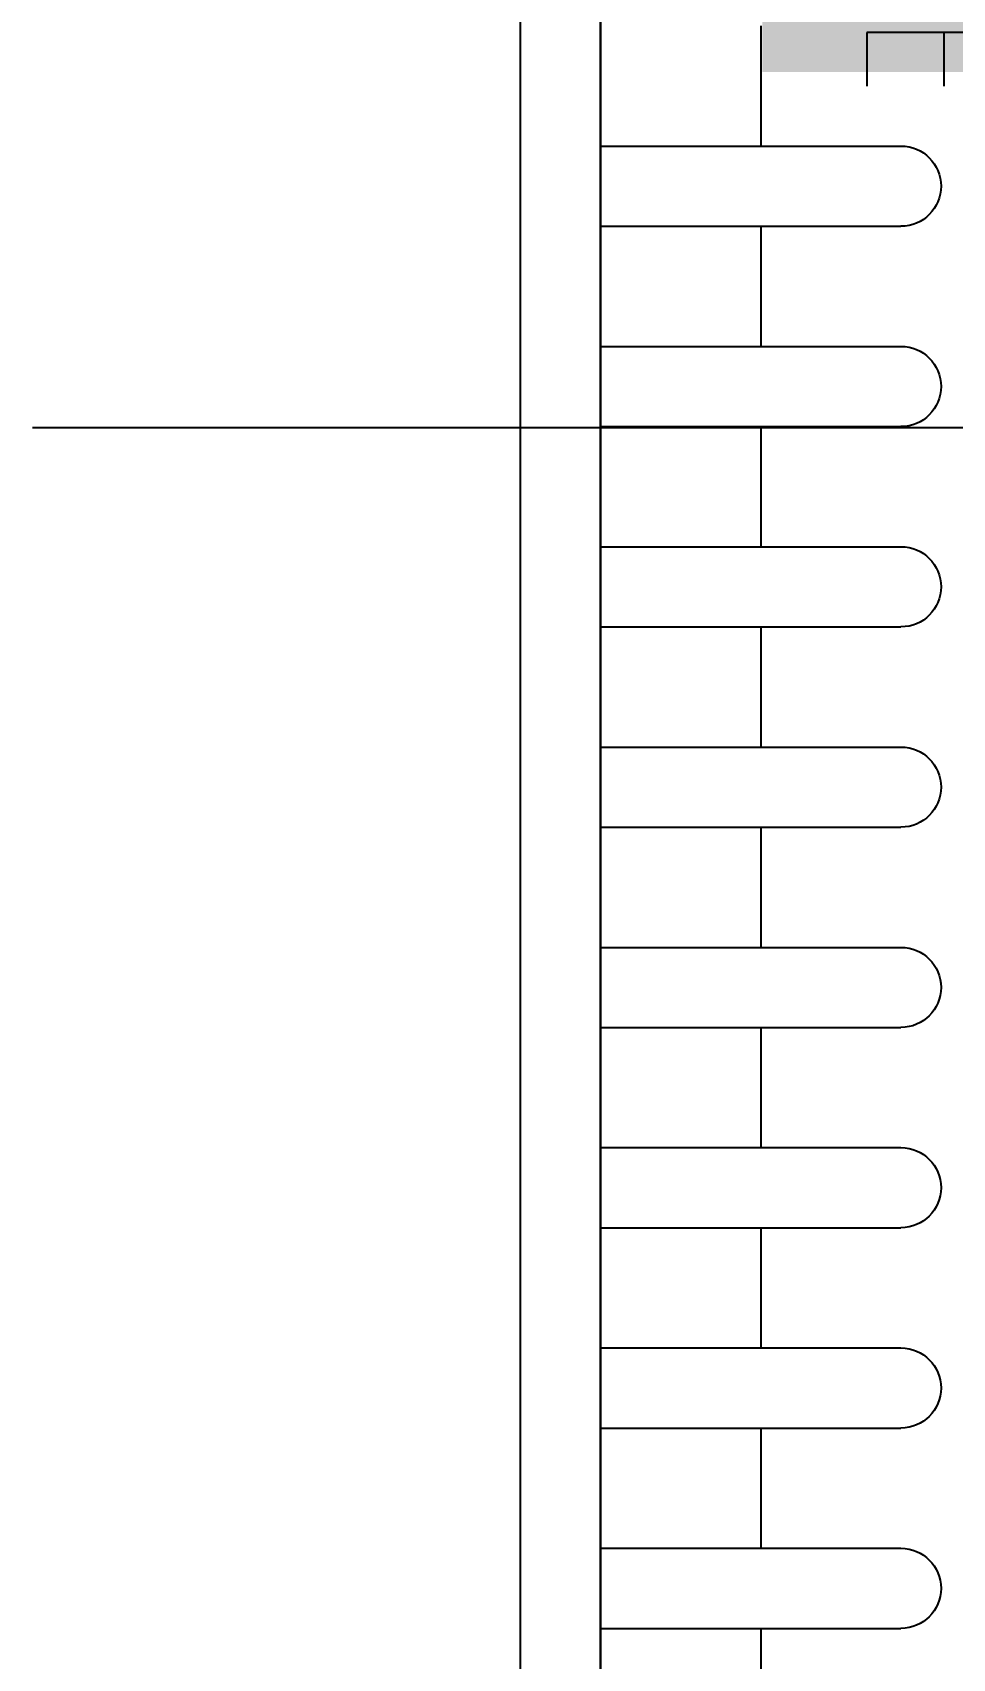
# Model space of a CAD drawing. Header units: inches. Extents: x 21 to 38546, y 13 to 15001.
# Drawn here: x 4360.4 to 4371.88, y 1493.15 to 1513.45 of the extents above; entities that cross this region are included whole.
import ezdxf
from ezdxf.enums import TextEntityAlignment as Align

# ---------------------------------------------------------------- set-up
doc = ezdxf.new("R2010")
doc.units = ezdxf.units.IN
doc.header["$MEASUREMENT"] = 0
doc.layers.add('RAST-IST-RADYATÖR-DİNAMİK BLOK', color=83, linetype='Continuous')
doc.layers.add('Z_MİM_-KM-AREA-IDEN', color=8, linetype='Continuous', lineweight=25)
doc.styles.add('Arial_4', font='arial.ttf', dxfattribs={"height": 10})

# ---------------------------------------------------------------- blocks, each defined once
blk = doc.blocks.new('*U121')
blk.add_line((0, 0), (192.449, 0))
at = {"color": 7, "style": 'Arial_4', "width": 0.7}
for tag, p in [('00', (33.429, 13.107)), ('K', (8.571, 13.107)), ('MAHALADI', (72.415, 12.353))]:
    blk.add_attdef(tag, text='', height=17.333, dxfattribs=at).set_placement(p, align=Align.MIDDLE_LEFT)
blk.add_attdef('27.00', text='', height=13.333, dxfattribs=at).set_placement((133.252, -11.288), align=Align.MIDDLE_RIGHT)
blk = doc.blocks.new('IS_RADYATOR-PLAN-40')
at = {"layer": 'RAST-IST-RADYATÖR-DİNAMİK BLOK', "color": 7}
for p, q in [((3.25, 11.5), (3.25, 7.75)), ((4.25, 11.5), (4.25, 7.75)), ((5.75, 11.5), (5.75, 7.75)), ((6.75, 11.5), (6.75, 7.75)), ((8.25, 11.5), (8.25, 7.75)), ((9.25, 11.5), (9.25, 7.75)), ((10.75, 11.5), (10.75, 7.75)), ((11.75, 11.5), (11.75, 7.75)), ((13.25, 11.5), (13.25, 7.75)), ((14.25, 11.5), (14.25, 7.75)), ((15.75, 11.5), (15.75, 7.75)), ((16.75, 11.5), (16.75, 7.75)), ((18.25, 11.5), (18.25, 7.75)), ((19.25, 11.5), (19.25, 7.75)), ((2.5, 9.5), (3.25, 9.5)), ((4.25, 9.5), (5, 9.5)), ((5, 9.5), (5.75, 9.5)), ((6.75, 9.5), (7.5, 9.5)), ((7.5, 9.5), (8.25, 9.5)), ((9.25, 9.5), (10, 9.5)), ((10, 9.5), (10.75, 9.5)), ((11.75, 9.5), (12.5, 9.5)), ((12.5, 9.5), (13.25, 9.5)), ((14.25, 9.5), (15, 9.5)), ((15, 9.5), (15.75, 9.5)), ((16.75, 9.5), (17.5, 9.5)), ((17.5, 9.5), (18.25, 9.5)), ((19.25, 9.5), (20, 9.5))]:
    blk.add_line(p, q, dxfattribs=at)
at = {"layer": 'RAST-IST-RADYATÖR-DİNAMİK BLOK'}
for p, q in [((-0.668, 7.214), (-0.668, 8.178)), ((-0.668, 8.178), (0, 8.178)), ((-0.668, 5.286), (-0.668, 7.214)), ((-0.668, 7.214), (0, 7.214))]:
    blk.add_line(p, q, dxfattribs=at)
for points in [[(0, 0), (40, 0), (40, 12.5), (0, 12.5)], [(2.5, 11.5), (37.5, 11.5), (37.5, 1), (2.5, 1)]]:
    blk.add_lwpolyline(points, dxfattribs=at)
at = {"layer": 'RAST-IST-RADYATÖR-DİNAMİK BLOK', "color": 7}
for centre in [(3.75, 7.75), (6.25, 7.75), (8.75, 7.75), (11.25, 7.75), (13.75, 7.75), (16.25, 7.75), (18.75, 7.75)]:
    blk.add_arc(centre, 0.5, 180, 0, dxfattribs=at)
blk = doc.blocks.new('IS_RADYATOR-PLAN-50')
at = {"layer": 'RAST-IST-RADYATÖR-DİNAMİK BLOK', "color": 7}
for p, q in [((3.25, 11.5), (3.25, 7.75)), ((4.25, 11.5), (4.25, 7.75)), ((5.75, 11.5), (5.75, 7.75)), ((6.75, 11.5), (6.75, 7.75)), ((8.25, 11.5), (8.25, 7.75)), ((9.25, 11.5), (9.25, 7.75)), ((10.75, 11.5), (10.75, 7.75)), ((11.75, 11.5), (11.75, 7.75)), ((13.25, 11.5), (13.25, 7.75)), ((14.25, 11.5), (14.25, 7.75)), ((15.75, 11.5), (15.75, 7.75)), ((16.75, 11.5), (16.75, 7.75)), ((18.25, 11.5), (18.25, 7.75)), ((19.25, 11.5), (19.25, 7.75)), ((2.5, 9.5), (3.25, 9.5)), ((4.25, 9.5), (5, 9.5)), ((5, 9.5), (5.75, 9.5)), ((6.75, 9.5), (7.5, 9.5)), ((7.5, 9.5), (8.25, 9.5)), ((9.25, 9.5), (10, 9.5)), ((10, 9.5), (10.75, 9.5)), ((11.75, 9.5), (12.5, 9.5)), ((12.5, 9.5), (13.25, 9.5)), ((14.25, 9.5), (15, 9.5)), ((15, 9.5), (15.75, 9.5)), ((16.75, 9.5), (17.5, 9.5)), ((17.5, 9.5), (18.25, 9.5)), ((19.25, 9.5), (20, 9.5))]:
    blk.add_line(p, q, dxfattribs=at)
at = {"layer": 'RAST-IST-RADYATÖR-DİNAMİK BLOK'}
for p, q in [((-0.668, 7.214), (-0.668, 8.178)), ((-0.668, 8.178), (0, 8.178)), ((-0.668, 5.286), (-0.668, 7.214)), ((-0.668, 7.214), (0, 7.214))]:
    blk.add_line(p, q, dxfattribs=at)
for points in [[(0, 0), (50, 0), (50, 12.5), (0, 12.5)], [(2.5, 11.5), (47.5, 11.5), (47.5, 1), (2.5, 1)]]:
    blk.add_lwpolyline(points, dxfattribs=at)
at = {"layer": 'RAST-IST-RADYATÖR-DİNAMİK BLOK', "color": 7}
for centre in [(3.75, 7.75), (6.25, 7.75), (8.75, 7.75), (11.25, 7.75), (13.75, 7.75), (16.25, 7.75), (18.75, 7.75)]:
    blk.add_arc(centre, 0.5, 180, 0, dxfattribs=at)
blk = doc.blocks.new('IS_RADYATOR-PLAN-60')
at = {"layer": 'RAST-IST-RADYATÖR-DİNAMİK BLOK', "color": 7}
for p, q in [((3.25, 11.5), (3.25, 7.75)), ((4.25, 11.5), (4.25, 7.75)), ((5.75, 11.5), (5.75, 7.75)), ((6.75, 11.5), (6.75, 7.75)), ((8.25, 11.5), (8.25, 7.75)), ((9.25, 11.5), (9.25, 7.75)), ((10.75, 11.5), (10.75, 7.75)), ((11.75, 11.5), (11.75, 7.75)), ((13.25, 11.5), (13.25, 7.75)), ((14.25, 11.5), (14.25, 7.75)), ((15.75, 11.5), (15.75, 7.75)), ((16.75, 11.5), (16.75, 7.75)), ((18.25, 11.5), (18.25, 7.75)), ((19.25, 11.5), (19.25, 7.75)), ((2.5, 9.5), (3.25, 9.5)), ((4.25, 9.5), (5, 9.5)), ((5, 9.5), (5.75, 9.5)), ((6.75, 9.5), (7.5, 9.5)), ((7.5, 9.5), (8.25, 9.5)), ((9.25, 9.5), (10, 9.5)), ((10, 9.5), (10.75, 9.5)), ((11.75, 9.5), (12.5, 9.5)), ((12.5, 9.5), (13.25, 9.5)), ((14.25, 9.5), (15, 9.5)), ((15, 9.5), (15.75, 9.5)), ((16.75, 9.5), (17.5, 9.5)), ((17.5, 9.5), (18.25, 9.5)), ((19.25, 9.5), (20, 9.5))]:
    blk.add_line(p, q, dxfattribs=at)
at = {"layer": 'RAST-IST-RADYATÖR-DİNAMİK BLOK'}
for p, q in [((-0.668, 7.214), (-0.668, 8.178)), ((-0.668, 8.178), (0, 8.178)), ((-0.668, 5.286), (-0.668, 7.214)), ((-0.668, 7.214), (0, 7.214))]:
    blk.add_line(p, q, dxfattribs=at)
for points in [[(0, 0), (60, 0), (60, 12.5), (0, 12.5)], [(2.5, 11.5), (57.5, 11.5), (57.5, 1), (2.5, 1)]]:
    blk.add_lwpolyline(points, dxfattribs=at)
at = {"layer": 'RAST-IST-RADYATÖR-DİNAMİK BLOK', "color": 7}
for centre in [(3.75, 7.75), (6.25, 7.75), (8.75, 7.75), (11.25, 7.75), (13.75, 7.75), (16.25, 7.75), (18.75, 7.75)]:
    blk.add_arc(centre, 0.5, 180, 0, dxfattribs=at)
blk = doc.blocks.new('IS_RADYATOR-PLAN-70')
at = {"layer": 'RAST-IST-RADYATÖR-DİNAMİK BLOK', "color": 7}
for p, q in [((3.25, 11.5), (3.25, 7.75)), ((4.25, 11.5), (4.25, 7.75)), ((5.75, 11.5), (5.75, 7.75)), ((6.75, 11.5), (6.75, 7.75)), ((8.25, 11.5), (8.25, 7.75)), ((9.25, 11.5), (9.25, 7.75)), ((10.75, 11.5), (10.75, 7.75)), ((11.75, 11.5), (11.75, 7.75)), ((13.25, 11.5), (13.25, 7.75)), ((14.25, 11.5), (14.25, 7.75)), ((15.75, 11.5), (15.75, 7.75)), ((16.75, 11.5), (16.75, 7.75)), ((18.25, 11.5), (18.25, 7.75)), ((19.25, 11.5), (19.25, 7.75)), ((2.5, 9.5), (3.25, 9.5)), ((4.25, 9.5), (5, 9.5)), ((5, 9.5), (5.75, 9.5)), ((6.75, 9.5), (7.5, 9.5)), ((7.5, 9.5), (8.25, 9.5)), ((9.25, 9.5), (10, 9.5)), ((10, 9.5), (10.75, 9.5)), ((11.75, 9.5), (12.5, 9.5)), ((12.5, 9.5), (13.25, 9.5)), ((14.25, 9.5), (15, 9.5)), ((15, 9.5), (15.75, 9.5)), ((16.75, 9.5), (17.5, 9.5)), ((17.5, 9.5), (18.25, 9.5)), ((19.25, 9.5), (20, 9.5))]:
    blk.add_line(p, q, dxfattribs=at)
at = {"layer": 'RAST-IST-RADYATÖR-DİNAMİK BLOK'}
for p, q in [((-0.668, 7.214), (-0.668, 8.178)), ((-0.668, 8.178), (0, 8.178)), ((-0.668, 5.286), (-0.668, 7.214)), ((-0.668, 7.214), (0, 7.214))]:
    blk.add_line(p, q, dxfattribs=at)
for points in [[(0, 0), (70, 0), (70, 12.5), (0, 12.5)], [(2.5, 11.5), (67.5, 11.5), (67.5, 1), (2.5, 1)]]:
    blk.add_lwpolyline(points, dxfattribs=at)
at = {"layer": 'RAST-IST-RADYATÖR-DİNAMİK BLOK', "color": 7}
for centre in [(3.75, 7.75), (6.25, 7.75), (8.75, 7.75), (11.25, 7.75), (13.75, 7.75), (16.25, 7.75), (18.75, 7.75)]:
    blk.add_arc(centre, 0.5, 180, 0, dxfattribs=at)
blk = doc.blocks.new('IS_RADYATOR-PLAN-80')
at = {"layer": 'RAST-IST-RADYATÖR-DİNAMİK BLOK', "color": 7}
for p, q in [((3.25, 11.5), (3.25, 7.75)), ((4.25, 11.5), (4.25, 7.75)), ((5.75, 11.5), (5.75, 7.75)), ((6.75, 11.5), (6.75, 7.75)), ((8.25, 11.5), (8.25, 7.75)), ((9.25, 11.5), (9.25, 7.75)), ((10.75, 11.5), (10.75, 7.75)), ((11.75, 11.5), (11.75, 7.75)), ((13.25, 11.5), (13.25, 7.75)), ((14.25, 11.5), (14.25, 7.75)), ((15.75, 11.5), (15.75, 7.75)), ((16.75, 11.5), (16.75, 7.75)), ((18.25, 11.5), (18.25, 7.75)), ((19.25, 11.5), (19.25, 7.75)), ((2.5, 9.5), (3.25, 9.5)), ((4.25, 9.5), (5, 9.5)), ((5, 9.5), (5.75, 9.5)), ((6.75, 9.5), (7.5, 9.5)), ((7.5, 9.5), (8.25, 9.5)), ((9.25, 9.5), (10, 9.5)), ((10, 9.5), (10.75, 9.5)), ((11.75, 9.5), (12.5, 9.5)), ((12.5, 9.5), (13.25, 9.5)), ((14.25, 9.5), (15, 9.5)), ((15, 9.5), (15.75, 9.5)), ((16.75, 9.5), (17.5, 9.5)), ((17.5, 9.5), (18.25, 9.5)), ((19.25, 9.5), (20, 9.5))]:
    blk.add_line(p, q, dxfattribs=at)
at = {"layer": 'RAST-IST-RADYATÖR-DİNAMİK BLOK'}
for p, q in [((-0.668, 7.214), (-0.668, 8.178)), ((-0.668, 8.178), (0, 8.178)), ((-0.668, 5.286), (-0.668, 7.214)), ((-0.668, 7.214), (0, 7.214))]:
    blk.add_line(p, q, dxfattribs=at)
for points in [[(0, 0), (80, 0), (80, 12.5), (0, 12.5)], [(2.5, 11.5), (77.5, 11.5), (77.5, 1), (2.5, 1)]]:
    blk.add_lwpolyline(points, dxfattribs=at)
at = {"layer": 'RAST-IST-RADYATÖR-DİNAMİK BLOK', "color": 7}
for centre in [(3.75, 7.75), (6.25, 7.75), (8.75, 7.75), (11.25, 7.75), (13.75, 7.75), (16.25, 7.75), (18.75, 7.75)]:
    blk.add_arc(centre, 0.5, 180, 0, dxfattribs=at)
blk = doc.blocks.new('IS_RADYATOR-PLAN-90')
at = {"layer": 'RAST-IST-RADYATÖR-DİNAMİK BLOK', "color": 7}
for p, q in [((3.25, 11.5), (3.25, 7.75)), ((4.25, 11.5), (4.25, 7.75)), ((5.75, 11.5), (5.75, 7.75)), ((6.75, 11.5), (6.75, 7.75)), ((8.25, 11.5), (8.25, 7.75)), ((9.25, 11.5), (9.25, 7.75)), ((10.75, 11.5), (10.75, 7.75)), ((11.75, 11.5), (11.75, 7.75)), ((13.25, 11.5), (13.25, 7.75)), ((14.25, 11.5), (14.25, 7.75)), ((15.75, 11.5), (15.75, 7.75)), ((16.75, 11.5), (16.75, 7.75)), ((18.25, 11.5), (18.25, 7.75)), ((19.25, 11.5), (19.25, 7.75)), ((2.5, 9.5), (3.25, 9.5)), ((4.25, 9.5), (5, 9.5)), ((5, 9.5), (5.75, 9.5)), ((6.75, 9.5), (7.5, 9.5)), ((7.5, 9.5), (8.25, 9.5)), ((9.25, 9.5), (10, 9.5)), ((10, 9.5), (10.75, 9.5)), ((11.75, 9.5), (12.5, 9.5)), ((12.5, 9.5), (13.25, 9.5)), ((14.25, 9.5), (15, 9.5)), ((15, 9.5), (15.75, 9.5)), ((16.75, 9.5), (17.5, 9.5)), ((17.5, 9.5), (18.25, 9.5)), ((19.25, 9.5), (20, 9.5))]:
    blk.add_line(p, q, dxfattribs=at)
at = {"layer": 'RAST-IST-RADYATÖR-DİNAMİK BLOK'}
for p, q in [((-0.668, 7.214), (-0.668, 8.178)), ((-0.668, 8.178), (0, 8.178)), ((-0.668, 5.286), (-0.668, 7.214)), ((-0.668, 7.214), (0, 7.214))]:
    blk.add_line(p, q, dxfattribs=at)
for points in [[(0, 0), (90, 0), (90, 12.5), (0, 12.5)], [(2.5, 11.5), (87.5, 11.5), (87.5, 1), (2.5, 1)]]:
    blk.add_lwpolyline(points, dxfattribs=at)
at = {"layer": 'RAST-IST-RADYATÖR-DİNAMİK BLOK', "color": 7}
for centre in [(3.75, 7.75), (6.25, 7.75), (8.75, 7.75), (11.25, 7.75), (13.75, 7.75), (16.25, 7.75), (18.75, 7.75)]:
    blk.add_arc(centre, 0.5, 180, 0, dxfattribs=at)
blk = doc.blocks.new('IS_RADYATOR-PLAN-100')
at = {"layer": 'RAST-IST-RADYATÖR-DİNAMİK BLOK', "color": 7}
for p, q in [((3.25, 11.5), (3.25, 7.75)), ((4.25, 11.5), (4.25, 7.75)), ((5.75, 11.5), (5.75, 7.75)), ((6.75, 11.5), (6.75, 7.75)), ((8.25, 11.5), (8.25, 7.75)), ((9.25, 11.5), (9.25, 7.75)), ((10.75, 11.5), (10.75, 7.75)), ((11.75, 11.5), (11.75, 7.75)), ((13.25, 11.5), (13.25, 7.75)), ((14.25, 11.5), (14.25, 7.75)), ((15.75, 11.5), (15.75, 7.75)), ((16.75, 11.5), (16.75, 7.75)), ((18.25, 11.5), (18.25, 7.75)), ((19.25, 11.5), (19.25, 7.75)), ((2.5, 9.5), (3.25, 9.5)), ((4.25, 9.5), (5, 9.5)), ((5, 9.5), (5.75, 9.5)), ((6.75, 9.5), (7.5, 9.5)), ((7.5, 9.5), (8.25, 9.5)), ((9.25, 9.5), (10, 9.5)), ((10, 9.5), (10.75, 9.5)), ((11.75, 9.5), (12.5, 9.5)), ((12.5, 9.5), (13.25, 9.5)), ((14.25, 9.5), (15, 9.5)), ((15, 9.5), (15.75, 9.5)), ((16.75, 9.5), (17.5, 9.5)), ((17.5, 9.5), (18.25, 9.5)), ((19.25, 9.5), (20, 9.5))]:
    blk.add_line(p, q, dxfattribs=at)
at = {"layer": 'RAST-IST-RADYATÖR-DİNAMİK BLOK'}
for p, q in [((-0.668, 7.214), (-0.668, 8.178)), ((-0.668, 8.178), (0, 8.178)), ((-0.668, 5.286), (-0.668, 7.214)), ((-0.668, 7.214), (0, 7.214))]:
    blk.add_line(p, q, dxfattribs=at)
for points in [[(0, 0), (100, 0), (100, 12.5), (0, 12.5)], [(2.5, 11.5), (97.5, 11.5), (97.5, 1), (2.5, 1)]]:
    blk.add_lwpolyline(points, dxfattribs=at)
at = {"layer": 'RAST-IST-RADYATÖR-DİNAMİK BLOK', "color": 7}
for centre in [(3.75, 7.75), (6.25, 7.75), (8.75, 7.75), (11.25, 7.75), (13.75, 7.75), (16.25, 7.75), (18.75, 7.75)]:
    blk.add_arc(centre, 0.5, 180, 0, dxfattribs=at)
blk = doc.blocks.new('IS_RADYATOR-PLAN-110')
at = {"layer": 'RAST-IST-RADYATÖR-DİNAMİK BLOK', "color": 7}
for p, q in [((3.25, 11.5), (3.25, 7.75)), ((4.25, 11.5), (4.25, 7.75)), ((5.75, 11.5), (5.75, 7.75)), ((6.75, 11.5), (6.75, 7.75)), ((8.25, 11.5), (8.25, 7.75)), ((9.25, 11.5), (9.25, 7.75)), ((10.75, 11.5), (10.75, 7.75)), ((11.75, 11.5), (11.75, 7.75)), ((13.25, 11.5), (13.25, 7.75)), ((14.25, 11.5), (14.25, 7.75)), ((15.75, 11.5), (15.75, 7.75)), ((16.75, 11.5), (16.75, 7.75)), ((18.25, 11.5), (18.25, 7.75)), ((19.25, 11.5), (19.25, 7.75)), ((2.5, 9.5), (3.25, 9.5)), ((4.25, 9.5), (5, 9.5)), ((5, 9.5), (5.75, 9.5)), ((6.75, 9.5), (7.5, 9.5)), ((7.5, 9.5), (8.25, 9.5)), ((9.25, 9.5), (10, 9.5)), ((10, 9.5), (10.75, 9.5)), ((11.75, 9.5), (12.5, 9.5)), ((12.5, 9.5), (13.25, 9.5)), ((14.25, 9.5), (15, 9.5)), ((15, 9.5), (15.75, 9.5)), ((16.75, 9.5), (17.5, 9.5)), ((17.5, 9.5), (18.25, 9.5)), ((19.25, 9.5), (20, 9.5))]:
    blk.add_line(p, q, dxfattribs=at)
at = {"layer": 'RAST-IST-RADYATÖR-DİNAMİK BLOK'}
for p, q in [((-0.668, 7.214), (-0.668, 8.178)), ((-0.668, 8.178), (0, 8.178)), ((-0.668, 5.286), (-0.668, 7.214)), ((-0.668, 7.214), (0, 7.214))]:
    blk.add_line(p, q, dxfattribs=at)
for points in [[(0, 0), (110, 0), (110, 12.5), (0, 12.5)], [(2.5, 11.5), (107.5, 11.5), (107.5, 1), (2.5, 1)]]:
    blk.add_lwpolyline(points, dxfattribs=at)
at = {"layer": 'RAST-IST-RADYATÖR-DİNAMİK BLOK', "color": 7}
for centre in [(3.75, 7.75), (6.25, 7.75), (8.75, 7.75), (11.25, 7.75), (13.75, 7.75), (16.25, 7.75), (18.75, 7.75)]:
    blk.add_arc(centre, 0.5, 180, 0, dxfattribs=at)
blk = doc.blocks.new('IS_RADYATOR-PLAN-120')
at = {"layer": 'RAST-IST-RADYATÖR-DİNAMİK BLOK', "color": 7}
for p, q in [((3.25, 11.5), (3.25, 7.75)), ((4.25, 11.5), (4.25, 7.75)), ((5.75, 11.5), (5.75, 7.75)), ((6.75, 11.5), (6.75, 7.75)), ((8.25, 11.5), (8.25, 7.75)), ((9.25, 11.5), (9.25, 7.75)), ((10.75, 11.5), (10.75, 7.75)), ((11.75, 11.5), (11.75, 7.75)), ((13.25, 11.5), (13.25, 7.75)), ((14.25, 11.5), (14.25, 7.75)), ((15.75, 11.5), (15.75, 7.75)), ((16.75, 11.5), (16.75, 7.75)), ((18.25, 11.5), (18.25, 7.75)), ((19.25, 11.5), (19.25, 7.75)), ((2.5, 9.5), (3.25, 9.5)), ((4.25, 9.5), (5, 9.5)), ((5, 9.5), (5.75, 9.5)), ((6.75, 9.5), (7.5, 9.5)), ((7.5, 9.5), (8.25, 9.5)), ((9.25, 9.5), (10, 9.5)), ((10, 9.5), (10.75, 9.5)), ((11.75, 9.5), (12.5, 9.5)), ((12.5, 9.5), (13.25, 9.5)), ((14.25, 9.5), (15, 9.5)), ((15, 9.5), (15.75, 9.5)), ((16.75, 9.5), (17.5, 9.5)), ((17.5, 9.5), (18.25, 9.5)), ((19.25, 9.5), (20, 9.5))]:
    blk.add_line(p, q, dxfattribs=at)
at = {"layer": 'RAST-IST-RADYATÖR-DİNAMİK BLOK'}
for p, q in [((-0.668, 7.214), (-0.668, 8.178)), ((-0.668, 8.178), (0, 8.178)), ((-0.668, 5.286), (-0.668, 7.214)), ((-0.668, 7.214), (0, 7.214))]:
    blk.add_line(p, q, dxfattribs=at)
for points in [[(0, 0), (120, 0), (120, 12.5), (0, 12.5)], [(2.5, 11.5), (117.5, 11.5), (117.5, 1), (2.5, 1)]]:
    blk.add_lwpolyline(points, dxfattribs=at)
at = {"layer": 'RAST-IST-RADYATÖR-DİNAMİK BLOK', "color": 7}
for centre in [(3.75, 7.75), (6.25, 7.75), (8.75, 7.75), (11.25, 7.75), (13.75, 7.75), (16.25, 7.75), (18.75, 7.75)]:
    blk.add_arc(centre, 0.5, 180, 0, dxfattribs=at)
blk = doc.blocks.new('IS_RADYATOR-PLAN-130')
at = {"layer": 'RAST-IST-RADYATÖR-DİNAMİK BLOK', "color": 7}
for p, q in [((3.25, 11.5), (3.25, 7.75)), ((4.25, 11.5), (4.25, 7.75)), ((5.75, 11.5), (5.75, 7.75)), ((6.75, 11.5), (6.75, 7.75)), ((8.25, 11.5), (8.25, 7.75)), ((9.25, 11.5), (9.25, 7.75)), ((10.75, 11.5), (10.75, 7.75)), ((11.75, 11.5), (11.75, 7.75)), ((13.25, 11.5), (13.25, 7.75)), ((14.25, 11.5), (14.25, 7.75)), ((15.75, 11.5), (15.75, 7.75)), ((16.75, 11.5), (16.75, 7.75)), ((18.25, 11.5), (18.25, 7.75)), ((19.25, 11.5), (19.25, 7.75)), ((2.5, 9.5), (3.25, 9.5)), ((4.25, 9.5), (5, 9.5)), ((5, 9.5), (5.75, 9.5)), ((6.75, 9.5), (7.5, 9.5)), ((7.5, 9.5), (8.25, 9.5)), ((9.25, 9.5), (10, 9.5)), ((10, 9.5), (10.75, 9.5)), ((11.75, 9.5), (12.5, 9.5)), ((12.5, 9.5), (13.25, 9.5)), ((14.25, 9.5), (15, 9.5)), ((15, 9.5), (15.75, 9.5)), ((16.75, 9.5), (17.5, 9.5)), ((17.5, 9.5), (18.25, 9.5)), ((19.25, 9.5), (20, 9.5))]:
    blk.add_line(p, q, dxfattribs=at)
at = {"layer": 'RAST-IST-RADYATÖR-DİNAMİK BLOK'}
for p, q in [((-0.668, 7.214), (-0.668, 8.178)), ((-0.668, 8.178), (0, 8.178)), ((-0.668, 5.286), (-0.668, 7.214)), ((-0.668, 7.214), (0, 7.214))]:
    blk.add_line(p, q, dxfattribs=at)
for points in [[(0, 0), (130, 0), (130, 12.5), (0, 12.5)], [(2.5, 11.5), (127.5, 11.5), (127.5, 1), (2.5, 1)]]:
    blk.add_lwpolyline(points, dxfattribs=at)
at = {"layer": 'RAST-IST-RADYATÖR-DİNAMİK BLOK', "color": 7}
for centre in [(3.75, 7.75), (6.25, 7.75), (8.75, 7.75), (11.25, 7.75), (13.75, 7.75), (16.25, 7.75), (18.75, 7.75)]:
    blk.add_arc(centre, 0.5, 180, 0, dxfattribs=at)
blk = doc.blocks.new('IS_RADYATOR-PLAN-140')
at = {"layer": 'RAST-IST-RADYATÖR-DİNAMİK BLOK', "color": 7}
for p, q in [((3.25, 11.5), (3.25, 7.75)), ((4.25, 11.5), (4.25, 7.75)), ((5.75, 11.5), (5.75, 7.75)), ((6.75, 11.5), (6.75, 7.75)), ((8.25, 11.5), (8.25, 7.75)), ((9.25, 11.5), (9.25, 7.75)), ((10.75, 11.5), (10.75, 7.75)), ((11.75, 11.5), (11.75, 7.75)), ((13.25, 11.5), (13.25, 7.75)), ((14.25, 11.5), (14.25, 7.75)), ((15.75, 11.5), (15.75, 7.75)), ((16.75, 11.5), (16.75, 7.75)), ((18.25, 11.5), (18.25, 7.75)), ((19.25, 11.5), (19.25, 7.75)), ((2.5, 9.5), (3.25, 9.5)), ((4.25, 9.5), (5, 9.5)), ((5, 9.5), (5.75, 9.5)), ((6.75, 9.5), (7.5, 9.5)), ((7.5, 9.5), (8.25, 9.5)), ((9.25, 9.5), (10, 9.5)), ((10, 9.5), (10.75, 9.5)), ((11.75, 9.5), (12.5, 9.5)), ((12.5, 9.5), (13.25, 9.5)), ((14.25, 9.5), (15, 9.5)), ((15, 9.5), (15.75, 9.5)), ((16.75, 9.5), (17.5, 9.5)), ((17.5, 9.5), (18.25, 9.5)), ((19.25, 9.5), (20, 9.5))]:
    blk.add_line(p, q, dxfattribs=at)
at = {"layer": 'RAST-IST-RADYATÖR-DİNAMİK BLOK'}
for p, q in [((-0.668, 7.214), (-0.668, 8.178)), ((-0.668, 8.178), (0, 8.178)), ((-0.668, 5.286), (-0.668, 7.214)), ((-0.668, 7.214), (0, 7.214))]:
    blk.add_line(p, q, dxfattribs=at)
for points in [[(0, 0), (140, 0), (140, 12.5), (0, 12.5)], [(2.5, 11.5), (137.5, 11.5), (137.5, 1), (2.5, 1)]]:
    blk.add_lwpolyline(points, dxfattribs=at)
at = {"layer": 'RAST-IST-RADYATÖR-DİNAMİK BLOK', "color": 7}
for centre in [(3.75, 7.75), (6.25, 7.75), (8.75, 7.75), (11.25, 7.75), (13.75, 7.75), (16.25, 7.75), (18.75, 7.75)]:
    blk.add_arc(centre, 0.5, 180, 0, dxfattribs=at)
blk = doc.blocks.new('IS_RADYATOR-PLAN-150')
at = {"layer": 'RAST-IST-RADYATÖR-DİNAMİK BLOK', "color": 7}
for p, q in [((0.75, 11.5), (0.75, 7.75)), ((1.75, 11.5), (1.75, 7.75)), ((3.25, 11.5), (3.25, 7.75)), ((4.25, 11.5), (4.25, 7.75)), ((5.75, 11.5), (5.75, 7.75)), ((6.75, 11.5), (6.75, 7.75)), ((8.25, 11.5), (8.25, 7.75)), ((9.25, 11.5), (9.25, 7.75)), ((10.75, 11.5), (10.75, 7.75)), ((11.75, 11.5), (11.75, 7.75)), ((13.25, 11.5), (13.25, 7.75)), ((14.25, 11.5), (14.25, 7.75)), ((15.75, 11.5), (15.75, 7.75)), ((16.75, 11.5), (16.75, 7.75)), ((18.25, 11.5), (18.25, 7.75)), ((19.25, 11.5), (19.25, 7.75)), ((-0.75, 9.5), (0, 9.5)), ((0, 9.5), (0.75, 9.5)), ((1.75, 9.5), (2.5, 9.5)), ((2.5, 9.5), (3.25, 9.5)), ((4.25, 9.5), (5, 9.5)), ((5, 9.5), (5.75, 9.5)), ((6.75, 9.5), (7.5, 9.5)), ((7.5, 9.5), (8.25, 9.5)), ((9.25, 9.5), (10, 9.5)), ((10, 9.5), (10.75, 9.5)), ((11.75, 9.5), (12.5, 9.5)), ((12.5, 9.5), (13.25, 9.5)), ((14.25, 9.5), (15, 9.5)), ((15, 9.5), (15.75, 9.5)), ((16.75, 9.5), (17.5, 9.5)), ((17.5, 9.5), (18.25, 9.5)), ((19.25, 9.5), (20, 9.5))]:
    blk.add_line(p, q, dxfattribs=at)
at = {"layer": 'RAST-IST-RADYATÖR-DİNAMİK BLOK'}
for points in [[(-5, 0), (145, 0), (145, 12.5), (-5, 12.5)], [(-2.5, 11.5), (142.5, 11.5), (142.5, 1), (-2.5, 1)]]:
    blk.add_lwpolyline(points, dxfattribs=at)
at = {"layer": 'RAST-IST-RADYATÖR-DİNAMİK BLOK', "color": 7}
for centre in [(1.25, 7.75), (3.75, 7.75), (6.25, 7.75), (8.75, 7.75), (11.25, 7.75), (13.75, 7.75), (16.25, 7.75), (18.75, 7.75)]:
    blk.add_arc(centre, 0.5, 180, 0, dxfattribs=at)
blk = doc.blocks.new('IS_RADYATOR-PLAN-160')
at = {"layer": 'RAST-IST-RADYATÖR-DİNAMİK BLOK', "color": 7}
for p, q in [((0.75, 11.5), (0.75, 7.75)), ((1.75, 11.5), (1.75, 7.75)), ((3.25, 11.5), (3.25, 7.75)), ((4.25, 11.5), (4.25, 7.75)), ((5.75, 11.5), (5.75, 7.75)), ((6.75, 11.5), (6.75, 7.75)), ((8.25, 11.5), (8.25, 7.75)), ((9.25, 11.5), (9.25, 7.75)), ((10.75, 11.5), (10.75, 7.75)), ((11.75, 11.5), (11.75, 7.75)), ((13.25, 11.5), (13.25, 7.75)), ((14.25, 11.5), (14.25, 7.75)), ((15.75, 11.5), (15.75, 7.75)), ((16.75, 11.5), (16.75, 7.75)), ((18.25, 11.5), (18.25, 7.75)), ((19.25, 11.5), (19.25, 7.75)), ((-0.75, 9.5), (0, 9.5)), ((0, 9.5), (0.75, 9.5)), ((1.75, 9.5), (2.5, 9.5)), ((2.5, 9.5), (3.25, 9.5)), ((4.25, 9.5), (5, 9.5)), ((5, 9.5), (5.75, 9.5)), ((6.75, 9.5), (7.5, 9.5)), ((7.5, 9.5), (8.25, 9.5)), ((9.25, 9.5), (10, 9.5)), ((10, 9.5), (10.75, 9.5)), ((11.75, 9.5), (12.5, 9.5)), ((12.5, 9.5), (13.25, 9.5)), ((14.25, 9.5), (15, 9.5)), ((15, 9.5), (15.75, 9.5)), ((16.75, 9.5), (17.5, 9.5)), ((17.5, 9.5), (18.25, 9.5)), ((19.25, 9.5), (20, 9.5))]:
    blk.add_line(p, q, dxfattribs=at)
at = {"layer": 'RAST-IST-RADYATÖR-DİNAMİK BLOK'}
for points in [[(-5, 0), (155, 0), (155, 12.5), (-5, 12.5)], [(-2.5, 11.5), (152.5, 11.5), (152.5, 1), (-2.5, 1)]]:
    blk.add_lwpolyline(points, dxfattribs=at)
at = {"layer": 'RAST-IST-RADYATÖR-DİNAMİK BLOK', "color": 7}
for centre in [(1.25, 7.75), (3.75, 7.75), (6.25, 7.75), (8.75, 7.75), (11.25, 7.75), (13.75, 7.75), (16.25, 7.75), (18.75, 7.75)]:
    blk.add_arc(centre, 0.5, 180, 0, dxfattribs=at)
blk = doc.blocks.new('IS_RADYATOR-PLAN-170')
at = {"layer": 'RAST-IST-RADYATÖR-DİNAMİK BLOK', "color": 7}
for p, q in [((0.75, 11.5), (0.75, 7.75)), ((1.75, 11.5), (1.75, 7.75)), ((3.25, 11.5), (3.25, 7.75)), ((4.25, 11.5), (4.25, 7.75)), ((5.75, 11.5), (5.75, 7.75)), ((6.75, 11.5), (6.75, 7.75)), ((8.25, 11.5), (8.25, 7.75)), ((9.25, 11.5), (9.25, 7.75)), ((10.75, 11.5), (10.75, 7.75)), ((11.75, 11.5), (11.75, 7.75)), ((13.25, 11.5), (13.25, 7.75)), ((14.25, 11.5), (14.25, 7.75)), ((15.75, 11.5), (15.75, 7.75)), ((16.75, 11.5), (16.75, 7.75)), ((18.25, 11.5), (18.25, 7.75)), ((19.25, 11.5), (19.25, 7.75)), ((-0.75, 9.5), (0, 9.5)), ((0, 9.5), (0.75, 9.5)), ((1.75, 9.5), (2.5, 9.5)), ((2.5, 9.5), (3.25, 9.5)), ((4.25, 9.5), (5, 9.5)), ((5, 9.5), (5.75, 9.5)), ((6.75, 9.5), (7.5, 9.5)), ((7.5, 9.5), (8.25, 9.5)), ((9.25, 9.5), (10, 9.5)), ((10, 9.5), (10.75, 9.5)), ((11.75, 9.5), (12.5, 9.5)), ((12.5, 9.5), (13.25, 9.5)), ((14.25, 9.5), (15, 9.5)), ((15, 9.5), (15.75, 9.5)), ((16.75, 9.5), (17.5, 9.5)), ((17.5, 9.5), (18.25, 9.5)), ((19.25, 9.5), (20, 9.5))]:
    blk.add_line(p, q, dxfattribs=at)
at = {"layer": 'RAST-IST-RADYATÖR-DİNAMİK BLOK'}
for points in [[(-5, 0), (165, 0), (165, 12.5), (-5, 12.5)], [(-2.5, 11.5), (162.5, 11.5), (162.5, 1), (-2.5, 1)]]:
    blk.add_lwpolyline(points, dxfattribs=at)
at = {"layer": 'RAST-IST-RADYATÖR-DİNAMİK BLOK', "color": 7}
for centre in [(1.25, 7.75), (3.75, 7.75), (6.25, 7.75), (8.75, 7.75), (11.25, 7.75), (13.75, 7.75), (16.25, 7.75), (18.75, 7.75)]:
    blk.add_arc(centre, 0.5, 180, 0, dxfattribs=at)
blk = doc.blocks.new('IS_RADYATOR-PLAN-180')
at = {"layer": 'RAST-IST-RADYATÖR-DİNAMİK BLOK', "color": 7}
for p, q in [((0.75, 11.5), (0.75, 7.75)), ((1.75, 11.5), (1.75, 7.75)), ((3.25, 11.5), (3.25, 7.75)), ((4.25, 11.5), (4.25, 7.75)), ((5.75, 11.5), (5.75, 7.75)), ((6.75, 11.5), (6.75, 7.75)), ((8.25, 11.5), (8.25, 7.75)), ((9.25, 11.5), (9.25, 7.75)), ((10.75, 11.5), (10.75, 7.75)), ((11.75, 11.5), (11.75, 7.75)), ((13.25, 11.5), (13.25, 7.75)), ((14.25, 11.5), (14.25, 7.75)), ((15.75, 11.5), (15.75, 7.75)), ((16.75, 11.5), (16.75, 7.75)), ((18.25, 11.5), (18.25, 7.75)), ((19.25, 11.5), (19.25, 7.75)), ((-0.75, 9.5), (0, 9.5)), ((0, 9.5), (0.75, 9.5)), ((1.75, 9.5), (2.5, 9.5)), ((2.5, 9.5), (3.25, 9.5)), ((4.25, 9.5), (5, 9.5)), ((5, 9.5), (5.75, 9.5)), ((6.75, 9.5), (7.5, 9.5)), ((7.5, 9.5), (8.25, 9.5)), ((9.25, 9.5), (10, 9.5)), ((10, 9.5), (10.75, 9.5)), ((11.75, 9.5), (12.5, 9.5)), ((12.5, 9.5), (13.25, 9.5)), ((14.25, 9.5), (15, 9.5)), ((15, 9.5), (15.75, 9.5)), ((16.75, 9.5), (17.5, 9.5)), ((17.5, 9.5), (18.25, 9.5)), ((19.25, 9.5), (20, 9.5))]:
    blk.add_line(p, q, dxfattribs=at)
at = {"layer": 'RAST-IST-RADYATÖR-DİNAMİK BLOK'}
for points in [[(-5, 0), (175, 0), (175, 12.5), (-5, 12.5)], [(-2.5, 11.5), (172.5, 11.5), (172.5, 1), (-2.5, 1)]]:
    blk.add_lwpolyline(points, dxfattribs=at)
at = {"layer": 'RAST-IST-RADYATÖR-DİNAMİK BLOK', "color": 7}
for centre in [(1.25, 7.75), (3.75, 7.75), (6.25, 7.75), (8.75, 7.75), (11.25, 7.75), (13.75, 7.75), (16.25, 7.75), (18.75, 7.75)]:
    blk.add_arc(centre, 0.5, 180, 0, dxfattribs=at)
blk = doc.blocks.new('IS_RADYATOR-PLAN-190')
at = {"layer": 'RAST-IST-RADYATÖR-DİNAMİK BLOK', "color": 7}
for p, q in [((0.75, 11.5), (0.75, 7.75)), ((1.75, 11.5), (1.75, 7.75)), ((3.25, 11.5), (3.25, 7.75)), ((4.25, 11.5), (4.25, 7.75)), ((5.75, 11.5), (5.75, 7.75)), ((6.75, 11.5), (6.75, 7.75)), ((8.25, 11.5), (8.25, 7.75)), ((9.25, 11.5), (9.25, 7.75)), ((10.75, 11.5), (10.75, 7.75)), ((11.75, 11.5), (11.75, 7.75)), ((13.25, 11.5), (13.25, 7.75)), ((14.25, 11.5), (14.25, 7.75)), ((15.75, 11.5), (15.75, 7.75)), ((16.75, 11.5), (16.75, 7.75)), ((18.25, 11.5), (18.25, 7.75)), ((19.25, 11.5), (19.25, 7.75)), ((-0.75, 9.5), (0, 9.5)), ((0, 9.5), (0.75, 9.5)), ((1.75, 9.5), (2.5, 9.5)), ((2.5, 9.5), (3.25, 9.5)), ((4.25, 9.5), (5, 9.5)), ((5, 9.5), (5.75, 9.5)), ((6.75, 9.5), (7.5, 9.5)), ((7.5, 9.5), (8.25, 9.5)), ((9.25, 9.5), (10, 9.5)), ((10, 9.5), (10.75, 9.5)), ((11.75, 9.5), (12.5, 9.5)), ((12.5, 9.5), (13.25, 9.5)), ((14.25, 9.5), (15, 9.5)), ((15, 9.5), (15.75, 9.5)), ((16.75, 9.5), (17.5, 9.5)), ((17.5, 9.5), (18.25, 9.5)), ((19.25, 9.5), (20, 9.5))]:
    blk.add_line(p, q, dxfattribs=at)
at = {"layer": 'RAST-IST-RADYATÖR-DİNAMİK BLOK'}
for points in [[(-5, 0), (185, 0), (185, 12.5), (-5, 12.5)], [(182.5, 11.5), (-2.5, 11.5), (-2.5, 1), (182.5, 1)]]:
    blk.add_lwpolyline(points, dxfattribs=at)
at = {"layer": 'RAST-IST-RADYATÖR-DİNAMİK BLOK', "color": 7}
for centre in [(1.25, 7.75), (3.75, 7.75), (6.25, 7.75), (8.75, 7.75), (11.25, 7.75), (13.75, 7.75), (16.25, 7.75), (18.75, 7.75)]:
    blk.add_arc(centre, 0.5, 180, 0, dxfattribs=at)
blk = doc.blocks.new('IS_RADYATOR-PLAN-200')
at = {"layer": 'RAST-IST-RADYATÖR-DİNAMİK BLOK', "color": 7}
for p, q in [((5.75, 11.5), (5.75, 7.75)), ((6.75, 11.5), (6.75, 7.75)), ((8.25, 11.5), (8.25, 7.75)), ((9.25, 11.5), (9.25, 7.75)), ((10.75, 11.5), (10.75, 7.75)), ((11.75, 11.5), (11.75, 7.75)), ((13.25, 11.5), (13.25, 7.75)), ((14.25, 11.5), (14.25, 7.75)), ((15.75, 11.5), (15.75, 7.75)), ((16.75, 11.5), (16.75, 7.75)), ((18.25, 11.5), (18.25, 7.75)), ((19.25, 11.5), (19.25, 7.75)), ((20.75, 11.5), (20.75, 7.75)), ((21.75, 11.5), (21.75, 7.75)), ((23.25, 11.5), (23.25, 7.75)), ((24.25, 11.5), (24.25, 7.75)), ((4.25, 9.5), (5, 9.5)), ((5, 9.5), (5.75, 9.5)), ((6.75, 9.5), (7.5, 9.5)), ((7.5, 9.5), (8.25, 9.5)), ((9.25, 9.5), (10, 9.5)), ((10, 9.5), (10.75, 9.5)), ((11.75, 9.5), (12.5, 9.5)), ((12.5, 9.5), (13.25, 9.5)), ((14.25, 9.5), (15, 9.5)), ((15, 9.5), (15.75, 9.5)), ((16.75, 9.5), (17.5, 9.5)), ((17.5, 9.5), (18.25, 9.5)), ((19.25, 9.5), (20, 9.5)), ((20, 9.5), (20.75, 9.5)), ((21.75, 9.5), (22.5, 9.5)), ((22.5, 9.5), (23.25, 9.5)), ((24.25, 9.5), (25, 9.5))]:
    blk.add_line(p, q, dxfattribs=at)
at = {"layer": 'RAST-IST-RADYATÖR-DİNAMİK BLOK'}
for points in [[(0, 0), (200, 0), (200, 12.5), (0, 12.5)], [(2.5, 11.5), (197.5, 11.5), (197.5, 1), (2.5, 1)]]:
    blk.add_lwpolyline(points, dxfattribs=at)
at = {"layer": 'RAST-IST-RADYATÖR-DİNAMİK BLOK', "color": 7}
for centre in [(6.25, 7.75), (8.75, 7.75), (11.25, 7.75), (13.75, 7.75), (16.25, 7.75), (18.75, 7.75), (21.25, 7.75), (23.75, 7.75)]:
    blk.add_arc(centre, 0.5, 180, 0, dxfattribs=at)
blk = doc.blocks.new('IS_U4727')
for name, p in [('IS_RADYATOR-PLAN-40', (0, 0)), ('IS_RADYATOR-PLAN-50', (0, 0)), ('IS_RADYATOR-PLAN-60', (0, 0)), ('IS_RADYATOR-PLAN-70', (0, 0)), ('IS_RADYATOR-PLAN-80', (0, 0)), ('IS_RADYATOR-PLAN-90', (0, 0)), ('IS_RADYATOR-PLAN-100', (0, 0)), ('IS_RADYATOR-PLAN-110', (0, 0)), ('IS_RADYATOR-PLAN-120', (0, 0)), ('IS_RADYATOR-PLAN-130', (0, 0)), ('IS_RADYATOR-PLAN-140', (0, 0)), ('IS_RADYATOR-PLAN-150', (0, 0)), ('IS_RADYATOR-PLAN-160', (0, 0)), ('IS_RADYATOR-PLAN-170', (0, 0)), ('IS_RADYATOR-PLAN-180', (0, 0)), ('IS_RADYATOR-PLAN-190', (0, 0)), ('IS_RADYATOR-PLAN-200', (-5, 0))]:
    blk.add_blockref(name, p)

msp = doc.modelspace()

# ---------------------------------------------------------------- block references
at = {"layer": 'RAST-IST-RADYATÖR-DİNAMİK BLOK', "xscale": -1, "rotation": 90}
msp.add_blockref('IS_U4727', (4378.988, 1512.78), dxfattribs=at)
at = {"layer": 'Z_MİM_-KM-AREA-IDEN'}
ref = msp.add_blockref('*U121', (4360.398, 1508.516), dxfattribs=at)
ref.add_attrib('K', 'Z', dxfattribs={"layer": '0', "color": 7, "height": 17.333, "style": 'Arial_4', "width": 0.7}).set_placement((4368.969, 1521.623), align=Align.MIDDLE_LEFT)

doc.saveas('drawing.dxf')
